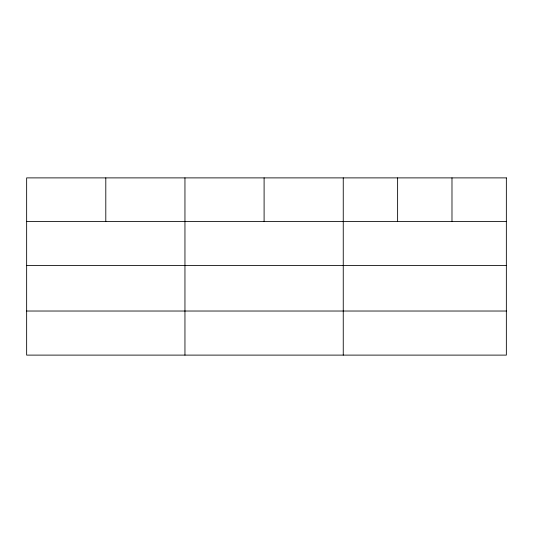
<?xml version="1.0" encoding="UTF-8"?>
<svg xmlns="http://www.w3.org/2000/svg" width="533" height="533" viewBox="0 0 533 533"><rect width="100%" height="100%" fill="white"/><g stroke="black" fill="none" stroke-linecap="round" stroke-linejoin="round"><path stroke-width="0.8" d="M26.65 221.521L506.35 221.521M26.65 265.601L506.35 265.601M26.65 311.025L506.35 311.025M451.984 177.889L451.984 221.521M397.618 177.889L397.618 221.521M343.252 177.889L343.252 355.111M264.101 177.889L264.101 221.521M184.951 177.889L184.951 355.111M105.801 177.889L105.801 221.521M506.35 177.889L26.65 177.889L26.65 355.111L506.35 355.111L506.35 177.889"/></g></svg>
